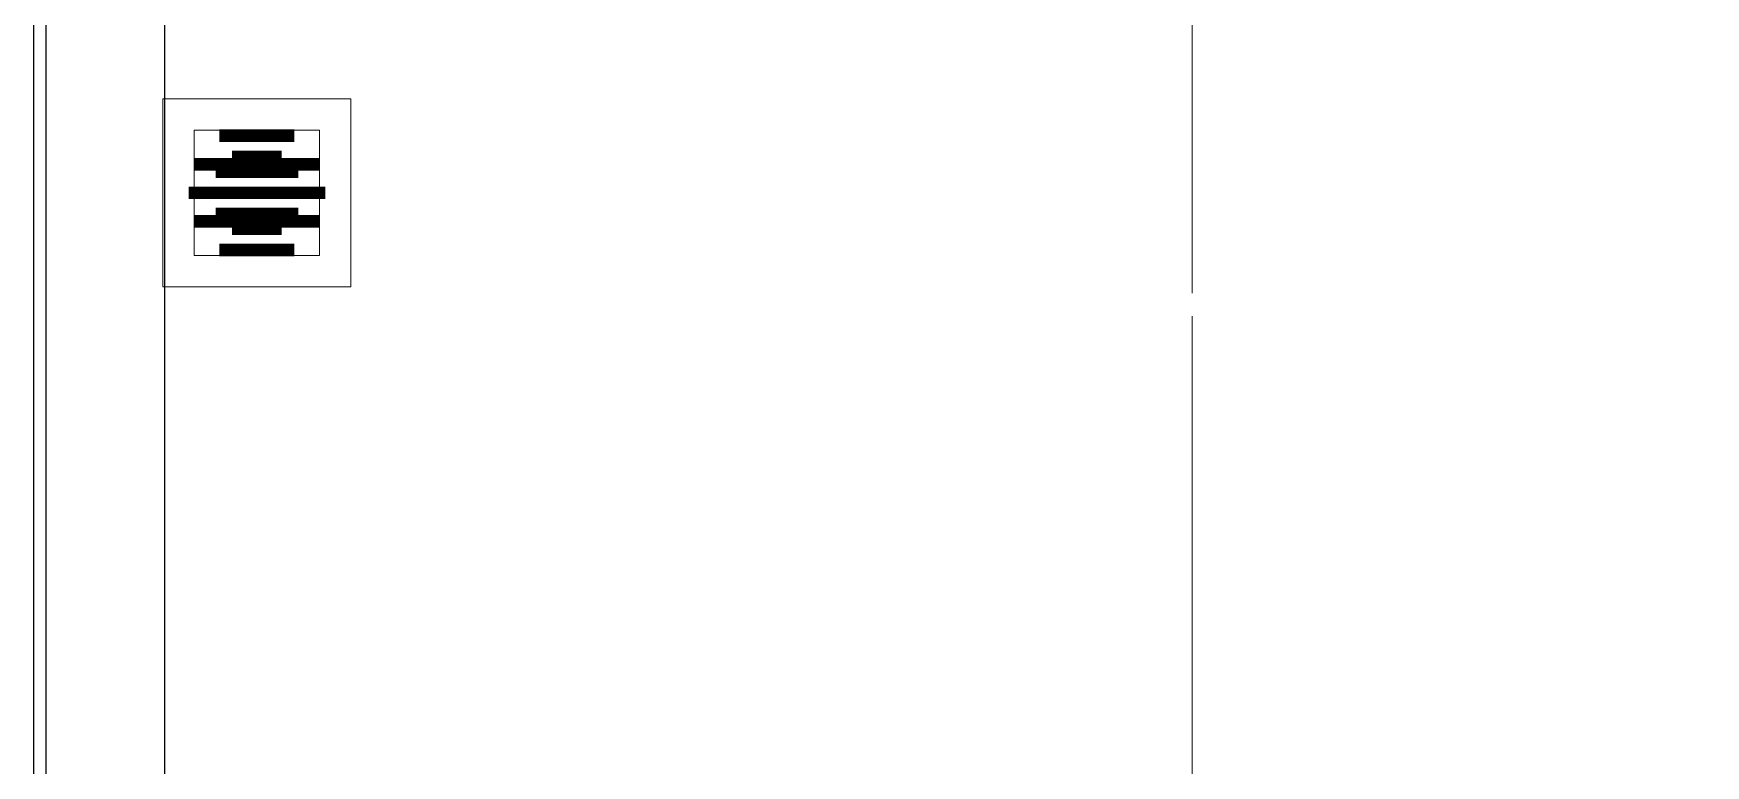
# Model space of a CAD drawing. Header units: millimetres. Extents: x -343543 to 400519, y -115663 to 104219.
# Drawn here: x -334388 to -333053, y 8573 to 9158 of the extents above; entities that cross this region are included whole.
import ezdxf
from ezdxf.xclip import XClip

# ---------------------------------------------------------------- set-up
doc = ezdxf.new("R2010")
doc.units = ezdxf.units.MM
doc.header["$XCLIPFRAME"] = 0
doc.linetypes.add('XREF MAT BANG TUONG XAY$0$CENTER', pattern=[50.8, 31.75, -6.35, 6.35, -6.35])
doc.layers.get('0').update_dxf_attribs({"color": 231, "lineweight": 0})
for name, color, linetype, lineweight in [('A-SYMBOLS', 10, 'Continuous', 13), ('XREF MAT BANG TUONG XAY$0$01.Xref _MB T1$0$A-FURN', 8, 'Continuous', 5), ('XREF MAT BANG TUONG XAY$0$01.Xref _MB T1$0$A-FURN @ 50', 8, 'Continuous', 5), ('XREF MAT BANG TUONG XAY$0$01.Xref _MB T1$0$A-FURN @ 75', 8, 'Continuous', 5), ('XREF MAT BANG TUONG XAY$0$01.Xref _MB T1$0$A-TEXT', 8, 'Continuous', 25), ('XREF MAT BANG TUONG XAY$0$A-GRID', 8, 'XREF MAT BANG TUONG XAY$0$CENTER', 15)]:
    doc.layers.add(name, color=color, linetype=linetype, lineweight=lineweight)
doc.layers.add('XREF MAT BANG TUONG XAY$0$A-FNSH', color=8, linetype='Continuous')
doc.layers.add('XREF MAT BANG TUONG XAY$0$A-FURN', color=8, linetype='Continuous')

# ---------------------------------------------------------------- blocks, each defined once
blk = doc.blocks.new('XREF MAT BANG TUONG XAY$0$00.xref_IKIGAI_Truc')
at = {"layer": 'XREF MAT BANG TUONG XAY$0$A-GRID', "color": 8, "ltscale": 20}
blk.add_lwpolyline([(5100, -3895), (5100, 22924.4)], dxfattribs=at)
blk = doc.blocks.new('XREF MAT BANG TUONG XAY$0$01.Xref _MB T1$0$Drain')
at = {"color": 8}
blk.add_lwpolyline([(-1.2, -1.2), (1.2, -1.2), (1.2, 1.2), (-1.2, 1.2)], close=True, dxfattribs=at)
at = {"color": 8, "const_width": 0.16}
for points in [[(-0.365, 0.793), (-0.365, -0.793)], [(0, 0.873), (0, -0.873)], [(0.365, 0.793), (0.365, -0.793)], [(-0.731, 0.478), (-0.731, -0.478)], [(0.731, 0.478), (0.731, -0.478)]]:
    blk.add_lwpolyline(points, dxfattribs=at)
blk = doc.blocks.new('*U3478')
at = {"layer": 'XREF MAT BANG TUONG XAY$0$01.Xref _MB T1$0$A-FURN @ 50', "color": 8, "xscale": -41.66666666666669, "yscale": 41.66666666666669, "zscale": 41.66666666666669, "rotation": 270}
blk.add_blockref('XREF MAT BANG TUONG XAY$0$01.Xref _MB T1$0$Drain', (-4251.6, 6030.5), dxfattribs=at)
at = {"layer": 'XREF MAT BANG TUONG XAY$0$01.Xref _MB T1$0$A-FURN @ 75', "color": 8, "xscale": -62.50000000000004, "yscale": 62.50000000000004, "zscale": 62.50000000000002, "rotation": 270}
blk.add_blockref('XREF MAT BANG TUONG XAY$0$01.Xref _MB T1$0$Drain', (-4251.6, 6030.5), dxfattribs=at)
blk = doc.blocks.new('XREF MAT BANG TUONG XAY$0$01.Xref _MB T1$0$Phong tam')
at = {"layer": 'XREF MAT BANG TUONG XAY$0$A-FURN', "color": 8, "elevation": 0}
blk.add_lwpolyline([(-4325, 6965), (-4420, 6965), (-4420, 1480), (-4325, 1480)], close=True, dxfattribs=at)
at = {"layer": 'XREF MAT BANG TUONG XAY$0$01.Xref _MB T1$0$A-FURN', "linetype": 'Continuous'}
blk.add_blockref('*U3478', (0, 0), dxfattribs=at)
blk = doc.blocks.new('XREF MAT BANG TUONG XAY$0$xref_IKIGAI_Cot')
at = {"layer": 'XREF MAT BANG TUONG XAY$0$A-GRID', "color": 8, "ltscale": 20}
blk.add_lwpolyline([(5100, -3895), (5100, 22924.4)], dxfattribs=at)
blk = doc.blocks.new('01.Xref _MB T1')
at = {"color": 8}
blk.add_blockref('XREF MAT BANG TUONG XAY$0$00.xref_IKIGAI_Truc', (0.00011, 0), dxfattribs=at)
at = {"layer": 'XREF MAT BANG TUONG XAY$0$01.Xref _MB T1$0$A-TEXT', "color": 8}
blk.add_blockref('XREF MAT BANG TUONG XAY$0$01.Xref _MB T1$0$Phong tam', (8605.00011, 2999.99999), dxfattribs=at)
at = {"layer": 'XREF MAT BANG TUONG XAY$0$A-FNSH', "color": 8}
for points in [[(4184.98961, 9965.00167), (4184.98236, 4479.99998), (5730.00011, 4479.99998), (5730.00011, 4134.99998), (5585.00011, 4134.99998), (5585.00011, 4334.99989), (4184.9822, 4335.00176), (4184.98098, 3424.99996), (4274.98136, 3424.99996), (4274.98136, 3234.99987), (5585.00065, 3235.00003), (5585.00065, 3429.9998), (5730.00065, 3430.00006), (5730.00065, 3235.00016), (6819.99957, 3235.00016), (6819.99957, 3435.00006), (6965.00011, 3434.9998)], [(4174.98962, 9975.00168), (4174.98235, 4469.99998), (5720.00011, 4469.99998), (5720.00011, 4144.99998), (5595.00011, 4144.99998), (5595.00011, 4344.99988), (4174.98221, 4345.00177), (4174.98096, 3414.99996), (4264.98136, 3414.99996), (4264.98136, 3224.99987), (5595.00065, 3225.00003), (5595.00065, 3419.99982), (5720.00065, 3420.00004), (5720.00065, 3225.00016), (6829.99957, 3225.00016), (6829.99957, 3425.00004), (6955.00011, 3424.99982)]]:
    blk.add_lwpolyline(points, dxfattribs=at)
at = {"color": 8}
ref = blk.add_blockref('XREF MAT BANG TUONG XAY$0$xref_IKIGAI_Cot', (-0.00927, -0.00001), dxfattribs=at)
XClip(ref).set_block_clipping_path([(-1610.3425959283, -2225.6693134198), (41829.1295208634, 21555.8819575264)])

msp = doc.modelspace()

# ---------------------------------------------------------------- block references
at = {"layer": 'A-SYMBOLS'}
msp.add_blockref('01.Xref _MB T1', (-338563.5, 0), dxfattribs=at)

doc.saveas('drawing.dxf')
